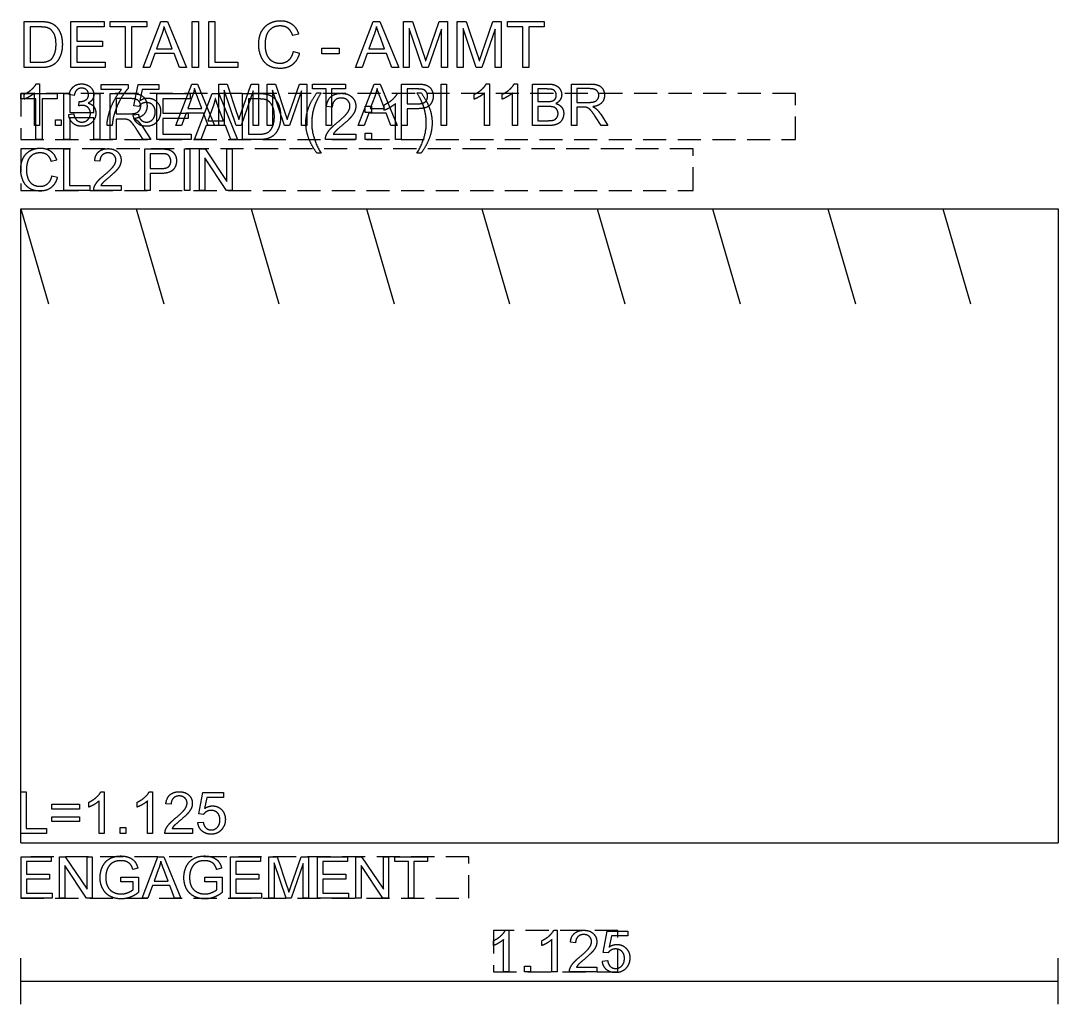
# Model space of a CAD drawing. Header units: millimetres. Extents: x 0 to 340, y 0 to 220.
# Drawn here: x 145 to 167.5, y 131.5 to 152.83 of the extents above; entities that cross this region are included whole.
import ezdxf

# ---------------------------------------------------------------- set-up
doc = ezdxf.new("R2010")
doc.units = ezdxf.units.MM
doc.linetypes.add('DASHED', pattern=[0.75, 0.5, -0.25])
doc.layers.get('0').update_dxf_attribs({"linetype": 'CONTINUOUS'})

msp = doc.modelspace()

# ---------------------------------------------------------------- linework, layer by layer
for p, q in [((145.075, 151.811), (145.075, 152.811)), ((145.075, 152.811), (145.42, 152.811)), ((146.087, 151.811), (146.087, 152.811)), ((146.087, 152.811), (146.81, 152.811)), ((146.81, 152.811), (146.81, 152.693)), ((146.941, 152.693), (146.941, 152.811)), ((146.941, 152.811), (147.733, 152.811)), ((147.656, 151.811), (148.04, 152.811)), ((147.733, 152.811), (147.733, 152.693)), ((148.04, 152.811), (148.182, 152.811)), ((148.182, 152.811), (148.591, 151.811)), ((148.72, 151.811), (148.72, 152.811)), ((148.72, 152.811), (148.852, 152.811)), ((148.852, 152.811), (148.852, 151.811)), ((149.08, 151.811), (149.08, 152.811)), ((149.08, 152.811), (149.212, 152.811)), ((149.212, 152.811), (149.212, 151.929)), ((152.262, 151.811), (152.646, 152.811)), ((152.646, 152.811), (152.789, 152.811)), ((152.789, 152.811), (153.198, 151.811)), ((153.299, 151.811), (153.299, 152.811)), ((153.299, 152.811), (153.499, 152.811)), ((153.499, 152.811), (153.735, 152.103)), ((153.836, 152.115), (154.076, 152.811)), ((154.076, 152.811), (154.254, 152.811)), ((154.254, 152.811), (154.254, 151.811)), ((154.463, 151.811), (154.463, 152.811)), ((154.463, 152.811), (154.662, 152.811)), ((154.662, 152.811), (154.899, 152.103)), ((155, 152.115), (155.239, 152.811)), ((155.239, 152.811), (155.417, 152.811)), ((155.417, 152.811), (155.417, 151.811)), ((155.556, 152.693), (155.556, 152.811)), ((155.556, 152.811), (156.349, 152.811)), ((156.349, 152.811), (156.349, 152.693)), ((145.417, 152.693), (145.207, 152.693)), ((145.207, 152.693), (145.207, 151.929)), ((146.81, 152.693), (146.219, 152.693)), ((146.219, 152.693), (146.219, 152.386)), ((147.27, 152.693), (146.941, 152.693)), ((147.27, 151.811), (147.27, 152.693)), ((147.733, 152.693), (147.402, 152.693)), ((147.402, 152.693), (147.402, 151.811)), ((153.716, 151.811), (153.427, 152.662)), ((153.427, 152.662), (153.427, 151.811)), ((154.126, 152.648), (153.836, 151.811)), ((154.126, 151.811), (154.126, 152.648)), ((154.88, 151.811), (154.591, 152.662)), ((154.591, 152.662), (154.591, 151.811)), ((155.29, 152.648), (154.999, 151.811)), ((155.29, 151.811), (155.29, 152.648)), ((155.885, 152.693), (155.556, 152.693)), ((155.885, 151.811), (155.885, 152.693)), ((156.349, 152.693), (156.018, 152.693)), ((156.018, 152.693), (156.018, 151.811)), ((146.219, 152.386), (146.772, 152.386)), ((146.772, 152.386), (146.772, 152.269)), ((148.054, 152.515), (147.944, 152.221)), ((148.283, 152.221), (148.179, 152.498)), ((151.027, 152.536), (150.897, 152.506)), ((152.66, 152.515), (152.55, 152.221)), ((152.889, 152.221), (152.785, 152.498)), ((146.772, 152.269), (146.219, 152.269)), ((146.219, 152.269), (146.219, 151.929)), ((147.906, 152.114), (147.796, 151.811)), ((148.324, 152.114), (147.906, 152.114)), ((147.944, 152.221), (148.283, 152.221)), ((148.441, 151.811), (148.324, 152.114)), ((150.912, 152.161), (151.044, 152.128)), ((151.532, 152.111), (151.532, 152.234)), ((151.532, 152.234), (151.909, 152.234)), ((151.909, 152.111), (151.532, 152.111)), ((151.909, 152.234), (151.909, 152.111)), ((152.512, 152.114), (152.402, 151.811)), ((152.93, 152.114), (152.512, 152.114)), ((152.55, 152.221), (152.889, 152.221)), ((153.047, 151.811), (152.93, 152.114)), ((145.207, 151.929), (145.421, 151.929)), ((146.219, 151.929), (146.833, 151.929)), ((146.833, 151.929), (146.833, 151.811)), ((149.212, 151.929), (149.705, 151.929)), ((149.705, 151.929), (149.705, 151.811)), ((145.436, 151.811), (145.075, 151.811)), ((146.833, 151.811), (146.087, 151.811)), ((147.402, 151.811), (147.27, 151.811)), ((147.796, 151.811), (147.656, 151.811)), ((148.591, 151.811), (148.441, 151.811)), ((148.852, 151.811), (148.72, 151.811)), ((149.705, 151.811), (149.08, 151.811)), ((152.402, 151.811), (152.262, 151.811)), ((153.198, 151.811), (153.047, 151.811)), ((153.427, 151.811), (153.299, 151.811)), ((153.836, 151.811), (153.716, 151.811)), ((154.254, 151.811), (154.126, 151.811)), ((154.591, 151.811), (154.463, 151.811)), ((154.999, 151.811), (154.88, 151.811)), ((155.417, 151.811), (155.29, 151.811)), ((156.018, 151.811), (155.885, 151.811)), ((145.335, 151.458), (145.406, 151.458)), ((145.406, 151.458), (145.406, 150.555)), ((146.745, 151.337), (146.745, 151.443)), ((146.745, 151.443), (147.327, 151.443)), ((147.327, 151.443), (147.327, 151.357)), ((147.456, 150.98), (147.543, 151.442)), ((147.543, 151.442), (147.991, 151.442)), ((147.991, 151.442), (147.991, 151.337)), ((148.362, 150.555), (148.707, 151.455)), ((148.707, 151.455), (148.836, 151.455)), ((148.836, 151.455), (149.204, 150.555)), ((149.296, 150.555), (149.296, 151.455)), ((149.296, 151.455), (149.475, 151.455)), ((149.475, 151.455), (149.688, 150.817)), ((149.779, 150.828), (149.994, 151.455)), ((149.994, 151.455), (150.154, 151.455)), ((150.154, 151.455), (150.154, 150.555)), ((150.343, 150.555), (150.343, 151.455)), ((150.343, 151.455), (150.522, 151.455)), ((150.522, 151.455), (150.735, 150.817)), ((150.826, 150.828), (151.042, 151.455)), ((151.042, 151.455), (151.202, 151.455)), ((151.202, 151.455), (151.202, 150.555)), ((151.326, 151.348), (151.326, 151.455)), ((151.326, 151.455), (152.04, 151.455)), ((152.04, 151.455), (152.04, 151.348)), ((152.32, 150.555), (152.666, 151.455)), ((152.666, 151.455), (152.794, 151.455)), ((152.794, 151.455), (153.163, 150.555)), ((153.258, 150.555), (153.258, 151.455)), ((153.258, 151.455), (153.597, 151.455)), ((154.117, 150.555), (154.117, 151.455)), ((154.117, 151.455), (154.236, 151.455)), ((154.236, 151.455), (154.236, 150.555)), ((155.095, 151.458), (155.166, 151.458)), ((155.166, 151.458), (155.166, 150.555)), ((155.701, 151.458), (155.772, 151.458)), ((155.772, 151.458), (155.772, 150.555)), ((156.095, 150.555), (156.095, 151.455)), ((156.095, 151.455), (156.433, 151.455)), ((156.941, 150.555), (156.941, 151.455)), ((156.941, 151.455), (157.34, 151.455)), ((145, 151.132), (145, 151.25)), ((145, 151.25), (145.793, 151.25)), ((145.074, 151.126), (145.074, 151.232)), ((145.295, 150.555), (145.295, 151.259)), ((145.793, 151.25), (145.793, 151.132)), ((145.932, 150.25), (145.932, 151.25)), ((145.932, 151.25), (146.065, 151.25)), ((146.16, 151.205), (146.05, 151.225)), ((146.065, 151.25), (146.065, 150.839)), ((146.585, 150.839), (146.585, 151.25)), ((146.585, 151.25), (146.717, 151.25)), ((146.717, 151.25), (146.717, 150.25)), ((147.186, 151.337), (146.745, 151.337)), ((146.939, 150.25), (146.939, 151.25)), ((146.939, 151.25), (147.383, 151.25)), ((147.632, 151.337), (147.583, 151.095)), ((147.991, 151.337), (147.632, 151.337)), ((147.949, 150.25), (147.949, 151.25)), ((147.949, 151.25), (148.672, 151.25)), ((148.672, 151.25), (148.672, 151.132)), ((148.768, 150.25), (149.152, 151.25)), ((149.152, 151.25), (149.295, 151.25)), ((149.295, 151.25), (149.704, 150.25)), ((149.671, 150.555), (149.41, 151.321)), ((149.41, 151.321), (149.41, 150.555)), ((150.04, 151.308), (149.778, 150.555)), ((149.81, 150.25), (149.81, 151.25)), ((149.81, 151.25), (150.154, 151.25)), ((150.04, 150.555), (150.04, 151.308)), ((150.718, 150.555), (150.458, 151.321)), ((150.458, 151.321), (150.458, 150.555)), ((151.087, 151.308), (150.825, 150.555)), ((151.087, 150.555), (151.087, 151.308)), ((151.623, 151.348), (151.326, 151.348)), ((151.426, 151.267), (151.514, 151.267)), ((151.623, 150.555), (151.623, 151.348)), ((152.04, 151.348), (151.742, 151.348)), ((151.742, 151.348), (151.742, 150.555)), ((153.171, 151.254), (153.25, 151.254)), ((153.25, 151.254), (153.25, 150.25)), ((153.607, 151.348), (153.377, 151.348)), ((153.377, 151.348), (153.377, 151.027)), ((153.591, 151.267), (153.679, 151.267)), ((154.835, 151.126), (154.835, 151.232)), ((155.056, 150.555), (155.056, 151.259)), ((155.441, 151.126), (155.441, 151.232)), ((155.662, 150.555), (155.662, 151.259)), ((156.394, 151.348), (156.214, 151.348)), ((156.214, 151.348), (156.214, 151.076)), ((157.345, 151.355), (157.06, 151.355)), ((157.06, 151.355), (157.06, 151.057)), ((145.329, 151.132), (145, 151.132)), ((145.329, 150.25), (145.329, 151.132)), ((145.793, 151.132), (145.462, 151.132)), ((145.462, 151.132), (145.462, 150.25)), ((146.257, 150.981), (146.269, 151.078)), ((147.388, 151.139), (147.072, 151.139)), ((147.072, 151.139), (147.072, 150.809)), ((147.56, 150.967), (147.456, 150.98)), ((148.672, 151.132), (148.081, 151.132)), ((148.081, 151.132), (148.081, 150.826)), ((148.72, 151.188), (148.621, 150.924)), ((148.927, 150.924), (148.833, 151.173)), ((150.152, 151.132), (149.942, 151.132)), ((149.942, 151.132), (149.942, 150.368)), ((152.679, 151.188), (152.58, 150.924)), ((152.885, 150.924), (152.791, 151.173)), ((152.881, 150.884), (152.881, 151.003)), ((153.127, 150.25), (153.127, 151.032)), ((153.377, 151.027), (153.61, 151.027)), ((156.214, 151.076), (156.409, 151.076)), ((157.06, 151.057), (157.316, 151.057)), ((146.039, 150.792), (146.149, 150.807)), ((146.065, 150.839), (146.585, 150.839)), ((147.072, 150.809), (147.356, 150.809)), ((147.437, 150.79), (147.553, 150.8)), ((148.081, 150.826), (148.634, 150.826)), ((148.587, 150.827), (148.488, 150.555)), ((148.963, 150.827), (148.587, 150.827)), ((148.621, 150.924), (148.927, 150.924)), ((148.634, 150.826), (148.634, 150.708)), ((149.068, 150.555), (148.963, 150.827)), ((149.166, 150.954), (149.057, 150.661)), ((149.396, 150.661), (149.291, 150.938)), ((151.756, 150.952), (151.63, 150.965)), ((152.546, 150.827), (152.447, 150.555)), ((152.467, 150.835), (152.467, 150.974)), ((152.467, 150.974), (152.607, 150.974)), ((152.607, 150.835), (152.467, 150.835)), ((152.922, 150.827), (152.546, 150.827)), ((152.58, 150.924), (152.885, 150.924)), ((152.607, 150.974), (152.607, 150.835)), ((153.027, 150.555), (152.922, 150.827)), ((153.608, 150.921), (153.377, 150.921)), ((153.377, 150.921), (153.377, 150.555)), ((156.423, 150.97), (156.214, 150.97)), ((156.214, 150.97), (156.214, 150.661)), ((157.198, 150.954), (157.06, 150.954)), ((157.06, 150.954), (157.06, 150.555)), ((157.577, 150.8), (157.734, 150.555)), ((145.406, 150.555), (145.295, 150.555)), ((145.751, 150.555), (145.751, 150.68)), ((145.751, 150.68), (145.877, 150.68)), ((145.877, 150.555), (145.751, 150.555)), ((145.877, 150.68), (145.877, 150.555)), ((146.585, 150.721), (146.065, 150.721)), ((146.065, 150.721), (146.065, 150.25)), ((146.585, 150.25), (146.585, 150.721)), ((146.984, 150.555), (146.871, 150.555)), ((147.225, 150.694), (147.072, 150.694)), ((147.072, 150.694), (147.072, 150.25)), ((148.634, 150.708), (148.081, 150.708)), ((148.081, 150.708), (148.081, 150.368)), ((148.488, 150.555), (148.362, 150.555)), ((149.018, 150.553), (148.909, 150.25)), ((149.437, 150.553), (149.018, 150.553)), ((149.057, 150.661), (149.396, 150.661)), ((149.204, 150.555), (149.068, 150.555)), ((149.41, 150.555), (149.296, 150.555)), ((149.553, 150.25), (149.437, 150.553)), ((149.778, 150.555), (149.671, 150.555)), ((150.154, 150.555), (150.04, 150.555)), ((150.458, 150.555), (150.343, 150.555)), ((150.825, 150.555), (150.718, 150.555)), ((151.202, 150.555), (151.087, 150.555)), ((151.742, 150.555), (151.623, 150.555)), ((152.447, 150.555), (152.32, 150.555)), ((153.163, 150.555), (153.027, 150.555)), ((153.377, 150.555), (153.258, 150.555)), ((154.236, 150.555), (154.117, 150.555)), ((155.166, 150.555), (155.056, 150.555)), ((155.772, 150.555), (155.662, 150.555)), ((156.438, 150.555), (156.095, 150.555)), ((156.214, 150.661), (156.438, 150.661)), ((157.06, 150.555), (156.941, 150.555)), ((157.584, 150.555), (157.465, 150.742)), ((157.734, 150.555), (157.584, 150.555)), ((147.654, 150.25), (147.522, 150.458)), ((147.647, 150.522), (147.821, 150.25)), ((148.081, 150.368), (148.695, 150.368)), ((148.695, 150.368), (148.695, 150.25)), ((149.942, 150.368), (150.156, 150.368)), ((151.777, 150.368), (152.267, 150.368)), ((152.267, 150.368), (152.267, 150.25)), ((152.467, 150.25), (152.467, 150.39)), ((152.467, 150.39), (152.607, 150.39)), ((152.607, 150.39), (152.607, 150.25)), ((145.462, 150.25), (145.329, 150.25)), ((146.065, 150.25), (145.932, 150.25)), ((146.717, 150.25), (146.585, 150.25)), ((147.072, 150.25), (146.939, 150.25)), ((147.821, 150.25), (147.654, 150.25)), ((148.695, 150.25), (147.949, 150.25)), ((148.909, 150.25), (148.768, 150.25)), ((149.704, 150.25), (149.553, 150.25)), ((150.171, 150.25), (149.81, 150.25)), ((152.267, 150.25), (151.606, 150.25)), ((152.607, 150.25), (152.467, 150.25)), ((153.25, 150.25), (153.127, 150.25)), ((145.937, 149.15), (145.937, 150.05)), ((145.937, 150.05), (146.057, 150.05)), ((146.057, 150.05), (146.057, 149.256)), ((147.69, 149.15), (147.69, 150.05)), ((147.69, 150.05), (148.03, 150.05)), ((148.039, 149.944), (147.809, 149.944)), ((147.809, 149.944), (147.809, 149.622)), ((148.549, 149.15), (148.549, 150.05)), ((148.549, 150.05), (148.668, 150.05)), ((148.668, 150.05), (148.668, 149.15)), ((148.877, 149.15), (148.877, 150.05)), ((148.877, 150.05), (148.999, 150.05)), ((149.464, 149.15), (148.991, 149.857)), ((148.991, 149.857), (148.991, 149.15)), ((148.999, 150.05), (149.472, 149.343)), ((149.472, 149.343), (149.472, 150.05)), ((149.472, 150.05), (149.586, 150.05)), ((149.586, 150.05), (149.586, 149.15)), ((151.514, 149.956), (151.426, 149.956)), ((153.679, 149.956), (153.591, 149.956)), ((145.78, 149.803), (145.663, 149.776)), ((146.717, 149.782), (146.604, 149.793)), ((145.677, 149.466), (145.796, 149.435)), ((147.809, 149.622), (148.042, 149.622)), ((148.04, 149.516), (147.809, 149.516)), ((147.809, 149.516), (147.809, 149.15)), ((146.057, 149.256), (146.5, 149.256)), ((146.5, 149.256), (146.5, 149.15)), ((146.736, 149.256), (147.178, 149.256)), ((147.178, 149.256), (147.178, 149.15)), ((146.5, 149.15), (145.937, 149.15)), ((147.178, 149.15), (146.583, 149.15)), ((147.809, 149.15), (147.69, 149.15)), ((148.668, 149.15), (148.549, 149.15)), ((148.991, 149.15), (148.877, 149.15)), ((149.586, 149.15), (149.464, 149.15)), ((145, 135), (145, 148.75)), ((145, 148.75), (167.5, 148.75)), ((145, 148.75), (145.6, 146.688)), ((147.5, 148.75), (148.1, 146.688)), ((150, 148.75), (150.6, 146.688)), ((152.5, 148.75), (153.1, 146.688)), ((155, 148.75), (155.6, 146.688)), ((157.5, 148.75), (158.1, 146.688)), ((160, 148.75), (160.6, 146.688)), ((162.5, 148.75), (163.1, 146.688)), ((165, 148.75), (165.6, 146.688)), ((167.5, 148.75), (167.5, 135)), ((145, 135.205), (145, 136.105)), ((145, 136.105), (145.119, 136.105)), ((145.119, 136.105), (145.119, 135.311)), ((146.699, 135.205), (146.699, 135.909)), ((146.739, 136.108), (146.81, 136.108)), ((146.81, 136.108), (146.81, 135.205)), ((147.748, 135.205), (147.748, 135.909)), ((147.787, 136.108), (147.858, 136.108)), ((147.858, 136.108), (147.858, 135.205)), ((148.86, 135.63), (148.947, 136.092)), ((148.947, 136.092), (149.395, 136.092)), ((149.036, 135.987), (148.987, 135.745)), ((149.395, 135.987), (149.036, 135.987)), ((149.395, 136.092), (149.395, 135.987)), ((145.677, 135.734), (145.677, 135.837)), ((145.677, 135.837), (146.271, 135.837)), ((146.271, 135.734), (145.677, 135.734)), ((146.271, 135.837), (146.271, 135.734)), ((146.478, 135.776), (146.478, 135.882)), ((147.527, 135.776), (147.527, 135.882)), ((148.262, 135.836), (148.148, 135.848)), ((145.677, 135.461), (145.677, 135.564)), ((145.677, 135.564), (146.271, 135.564)), ((146.271, 135.461), (145.677, 135.461)), ((146.271, 135.564), (146.271, 135.461)), ((148.841, 135.44), (148.957, 135.45)), ((148.964, 135.617), (148.86, 135.63)), ((145.119, 135.311), (145.562, 135.311)), ((145.562, 135.311), (145.562, 135.205)), ((147.155, 135.205), (147.155, 135.33)), ((147.155, 135.33), (147.281, 135.33)), ((147.281, 135.33), (147.281, 135.205)), ((148.281, 135.311), (148.722, 135.311)), ((148.722, 135.311), (148.722, 135.205)), ((145.562, 135.205), (145, 135.205)), ((145, 135), (167.5, 135)), ((146.81, 135.205), (146.699, 135.205)), ((147.281, 135.205), (147.155, 135.205)), ((147.858, 135.205), (147.748, 135.205)), ((148.722, 135.205), (148.127, 135.205)), ((145.007, 133.8), (145.007, 134.7)), ((145.007, 134.7), (145.658, 134.7)), ((145.658, 134.594), (145.126, 134.594)), ((145.126, 134.594), (145.126, 134.318)), ((145.658, 134.7), (145.658, 134.594)), ((145.842, 133.8), (145.842, 134.7)), ((145.842, 134.7), (145.964, 134.7)), ((145.964, 134.7), (146.437, 133.993)), ((146.437, 133.993), (146.437, 134.7)), ((146.437, 134.7), (146.551, 134.7)), ((146.551, 134.7), (146.551, 133.8)), ((147.631, 133.8), (147.976, 134.7)), ((147.976, 134.7), (148.105, 134.7)), ((148.105, 134.7), (148.473, 133.8)), ((149.548, 133.8), (149.548, 134.7)), ((149.548, 134.7), (150.199, 134.7)), ((150.199, 134.594), (149.668, 134.594)), ((149.668, 134.594), (149.668, 134.318)), ((150.199, 134.7), (150.199, 134.594)), ((150.381, 133.8), (150.381, 134.7)), ((150.381, 134.7), (150.56, 134.7)), ((150.756, 133.8), (150.496, 134.566)), ((150.496, 134.566), (150.496, 133.8)), ((150.56, 134.7), (150.773, 134.063)), ((150.864, 134.074), (151.08, 134.7)), ((151.125, 134.553), (150.864, 133.8)), ((151.08, 134.7), (151.24, 134.7)), ((151.125, 133.8), (151.125, 134.553)), ((151.24, 134.7), (151.24, 133.8)), ((151.434, 133.8), (151.434, 134.7)), ((151.434, 134.7), (152.085, 134.7)), ((152.085, 134.594), (151.554, 134.594)), ((151.554, 134.594), (151.554, 134.318)), ((152.085, 134.7), (152.085, 134.594)), ((152.269, 133.8), (152.269, 134.7)), ((152.269, 134.7), (152.392, 134.7)), ((152.392, 134.7), (152.864, 133.993)), ((152.864, 133.993), (152.864, 134.7)), ((152.864, 134.7), (152.978, 134.7)), ((152.978, 134.7), (152.978, 133.8)), ((153.111, 134.594), (153.111, 134.7)), ((153.111, 134.7), (153.824, 134.7)), ((153.408, 134.594), (153.111, 134.594)), ((153.408, 133.8), (153.408, 134.594)), ((153.824, 134.594), (153.527, 134.594)), ((153.527, 134.594), (153.527, 133.8)), ((153.824, 134.7), (153.824, 134.594)), ((146.429, 133.8), (145.956, 134.507)), ((145.956, 134.507), (145.956, 133.8)), ((147.54, 134.448), (147.433, 134.419)), ((147.989, 134.434), (147.89, 134.17)), ((148.195, 134.17), (148.102, 134.419)), ((149.357, 134.448), (149.25, 134.419)), ((152.856, 133.8), (152.384, 134.507)), ((152.384, 134.507), (152.384, 133.8)), ((145.126, 134.318), (145.624, 134.318)), ((145.624, 134.213), (145.126, 134.213)), ((145.126, 134.213), (145.126, 133.906)), ((145.624, 134.318), (145.624, 134.213)), ((147.173, 134.153), (147.173, 134.259)), ((147.173, 134.259), (147.554, 134.259)), ((147.437, 134.153), (147.173, 134.153)), ((147.437, 133.985), (147.437, 134.153)), ((147.554, 134.259), (147.554, 133.925)), ((147.89, 134.17), (148.195, 134.17)), ((148.989, 134.153), (148.989, 134.259)), ((148.989, 134.259), (149.37, 134.259)), ((149.254, 134.153), (148.989, 134.153)), ((149.254, 133.985), (149.254, 134.153)), ((149.37, 134.259), (149.37, 133.925)), ((149.668, 134.318), (150.165, 134.318)), ((150.165, 134.213), (149.668, 134.213)), ((149.668, 134.213), (149.668, 133.906)), ((150.165, 134.318), (150.165, 134.213)), ((151.554, 134.318), (152.051, 134.318)), ((152.051, 134.213), (151.554, 134.213)), ((151.554, 134.213), (151.554, 133.906)), ((152.051, 134.318), (152.051, 134.213)), ((145.126, 133.906), (145.679, 133.906)), ((145.679, 133.906), (145.679, 133.8)), ((147.856, 134.073), (147.757, 133.8)), ((148.232, 134.073), (147.856, 134.073)), ((148.337, 133.8), (148.232, 134.073)), ((149.668, 133.906), (150.22, 133.906)), ((150.22, 133.906), (150.22, 133.8)), ((151.554, 133.906), (152.106, 133.906)), ((152.106, 133.906), (152.106, 133.8)), ((145.679, 133.8), (145.007, 133.8)), ((145.956, 133.8), (145.842, 133.8)), ((146.551, 133.8), (146.429, 133.8)), ((147.757, 133.8), (147.631, 133.8)), ((148.473, 133.8), (148.337, 133.8)), ((150.22, 133.8), (149.548, 133.8)), ((150.496, 133.8), (150.381, 133.8)), ((150.864, 133.8), (150.756, 133.8)), ((151.24, 133.8), (151.125, 133.8)), ((152.106, 133.8), (151.434, 133.8)), ((152.384, 133.8), (152.269, 133.8)), ((152.978, 133.8), (152.856, 133.8)), ((153.527, 133.8), (153.408, 133.8)), ((155.51, 133.104), (155.582, 133.104)), ((155.582, 133.104), (155.582, 132.2)), ((156.559, 133.104), (156.63, 133.104)), ((156.63, 133.104), (156.63, 132.2)), ((157.632, 132.625), (157.719, 133.088)), ((157.719, 133.088), (158.167, 133.088)), ((157.808, 132.982), (157.759, 132.74)), ((158.167, 132.982), (157.808, 132.982)), ((158.167, 133.088), (158.167, 132.982)), ((155.25, 132.771), (155.25, 132.878)), ((155.471, 132.2), (155.471, 132.904)), ((156.299, 132.771), (156.299, 132.878)), ((156.52, 132.2), (156.52, 132.904)), ((157.033, 132.832), (156.92, 132.843)), ((157.736, 132.612), (157.632, 132.625)), ((145, 131.5), (145, 132.5)), ((155.927, 132.2), (155.927, 132.326)), ((155.927, 132.326), (156.052, 132.326)), ((156.052, 132.326), (156.052, 132.2)), ((157.052, 132.306), (157.494, 132.306)), ((157.494, 132.306), (157.494, 132.2)), ((157.612, 132.436), (157.728, 132.446)), ((167.5, 131.5), (167.5, 132.5)), ((155.582, 132.2), (155.471, 132.2)), ((156.052, 132.2), (155.927, 132.2)), ((156.63, 132.2), (156.52, 132.2)), ((157.494, 132.2), (156.899, 132.2)), ((145, 132), (167.5, 132))]:
    msp.add_line(p, q)
at = {"linetype": 'DASHED'}
for p, q in [((161.8, 151.25), (145, 151.25)), ((145, 151.25), (145, 150.25)), ((161.8, 150.25), (161.8, 151.25)), ((145, 150.25), (161.8, 150.25)), ((159.58, 150.05), (145, 150.05)), ((145, 150.05), (145, 149.15)), ((159.58, 149.15), (159.58, 150.05)), ((145, 149.15), (159.58, 149.15)), ((154.72, 134.7), (145, 134.7)), ((145, 134.7), (145, 133.8)), ((154.72, 133.8), (154.72, 134.7)), ((145, 133.8), (154.72, 133.8)), ((157.95, 133.1), (155.25, 133.1)), ((155.25, 133.1), (155.25, 132.2)), ((157.95, 132.2), (157.95, 133.1)), ((155.25, 132.2), (157.95, 132.2))]:
    msp.add_line(p, q, dxfattribs=at)
for points in [[(145.42, 152.811), (145.536, 152.811), (145.598, 152.796)], [(145.598, 152.796), (145.683, 152.777), (145.744, 152.725)], [(150.39, 152.767), (150.5, 152.828), (150.632, 152.828)], [(150.632, 152.828), (150.782, 152.828), (150.885, 152.751)], [(145.589, 152.672), (145.535, 152.693), (145.417, 152.693)], [(145.714, 152.559), (145.662, 152.644), (145.589, 152.672)], [(145.765, 152.318), (145.765, 152.475), (145.714, 152.559)], [(145.744, 152.725), (145.823, 152.658), (145.863, 152.554)], [(145.863, 152.554), (145.902, 152.45), (145.902, 152.316)], [(148.108, 152.706), (148.089, 152.609), (148.054, 152.515)], [(148.179, 152.498), (148.131, 152.624), (148.108, 152.706)], [(150.16, 152.318), (150.16, 152.474), (150.22, 152.591)], [(150.22, 152.591), (150.28, 152.707), (150.39, 152.767)], [(150.437, 152.659), (150.359, 152.604), (150.328, 152.511)], [(150.63, 152.715), (150.514, 152.715), (150.437, 152.659)], [(150.796, 152.665), (150.73, 152.715), (150.63, 152.715)], [(150.897, 152.506), (150.862, 152.615), (150.796, 152.665)], [(150.885, 152.751), (150.987, 152.675), (151.027, 152.536)], [(152.714, 152.706), (152.695, 152.609), (152.66, 152.515)], [(152.785, 152.498), (152.737, 152.624), (152.714, 152.706)], [(150.328, 152.511), (150.297, 152.418), (150.297, 152.319)], [(145.666, 151.999), (145.713, 152.046), (145.739, 152.126)], [(145.739, 152.126), (145.765, 152.205), (145.765, 152.318)], [(145.875, 152.114), (145.849, 152.026), (145.807, 151.969)], [(145.902, 152.316), (145.902, 152.202), (145.875, 152.114)], [(150.213, 152.05), (150.16, 152.175), (150.16, 152.318)], [(150.297, 152.319), (150.297, 152.191), (150.334, 152.096)], [(150.808, 151.971), (150.885, 152.035), (150.912, 152.161)], [(151.044, 152.128), (151.003, 151.965), (150.895, 151.879)], [(153.735, 152.103), (153.768, 152.004), (153.783, 151.955)], [(153.783, 151.955), (153.8, 152.009), (153.836, 152.115)], [(154.899, 152.103), (154.932, 152.004), (154.947, 151.955)], [(154.947, 151.955), (154.964, 152.009), (155, 152.115)], [(145.421, 151.929), (145.52, 151.929), (145.576, 151.947)], [(145.576, 151.947), (145.632, 151.966), (145.666, 151.999)], [(145.716, 151.878), (145.666, 151.845), (145.597, 151.828)], [(145.807, 151.969), (145.765, 151.911), (145.716, 151.878)], [(150.367, 151.859), (150.266, 151.925), (150.213, 152.05)], [(150.334, 152.096), (150.371, 152.001), (150.45, 151.954)], [(150.45, 151.954), (150.528, 151.907), (150.619, 151.907)], [(150.619, 151.907), (150.731, 151.907), (150.808, 151.971)], [(150.895, 151.879), (150.786, 151.794), (150.63, 151.794)], [(145.597, 151.828), (145.527, 151.811), (145.436, 151.811)], [(150.63, 151.794), (150.469, 151.794), (150.367, 151.859)], [(145.236, 151.338), (145.306, 151.4), (145.335, 151.458)], [(146.142, 151.397), (146.214, 151.458), (146.321, 151.458)], [(146.321, 151.458), (146.394, 151.458), (146.456, 151.427)], [(146.456, 151.427), (146.518, 151.395), (146.551, 151.34)], [(153.597, 151.455), (153.687, 151.455), (153.734, 151.446)], [(153.734, 151.446), (153.8, 151.435), (153.845, 151.404)], [(154.997, 151.338), (155.066, 151.4), (155.095, 151.458)], [(155.603, 151.338), (155.672, 151.4), (155.701, 151.458)], [(156.433, 151.455), (156.536, 151.455), (156.598, 151.427)], [(156.598, 151.427), (156.661, 151.4), (156.696, 151.343)], [(157.34, 151.455), (157.46, 151.455), (157.523, 151.43)], [(157.523, 151.43), (157.585, 151.406), (157.623, 151.345)], [(145.074, 151.232), (145.167, 151.276), (145.236, 151.338)], [(145.295, 151.259), (145.255, 151.221), (145.191, 151.183)], [(146.05, 151.225), (146.07, 151.336), (146.142, 151.397)], [(146.216, 151.327), (146.173, 151.286), (146.16, 151.205)], [(146.323, 151.367), (146.259, 151.367), (146.216, 151.327)], [(146.429, 151.328), (146.388, 151.367), (146.323, 151.367)], [(146.414, 151.113), (146.47, 151.15), (146.47, 151.227)], [(146.47, 151.227), (146.47, 151.288), (146.429, 151.328)], [(146.551, 151.34), (146.584, 151.286), (146.584, 151.224)], [(146.584, 151.224), (146.584, 151.166), (146.553, 151.118)], [(147.027, 151.101), (147.101, 151.241), (147.186, 151.337)], [(147.327, 151.357), (147.241, 151.266), (147.157, 151.114)], [(147.383, 151.25), (147.516, 151.25), (147.586, 151.223)], [(147.586, 151.223), (147.656, 151.196), (147.697, 151.128)], [(148.769, 151.36), (148.752, 151.274), (148.72, 151.188)], [(148.833, 151.173), (148.79, 151.287), (148.769, 151.36)], [(150.154, 151.25), (150.271, 151.25), (150.332, 151.236)], [(150.332, 151.236), (150.418, 151.216), (150.479, 151.164)], [(151.236, 150.923), (151.297, 151.096), (151.426, 151.267)], [(151.514, 151.267), (151.431, 151.125), (151.405, 151.064)], [(151.727, 151.18), (151.812, 151.254), (151.954, 151.254)], [(151.954, 151.254), (152.098, 151.254), (152.182, 151.174)], [(152.727, 151.36), (152.71, 151.274), (152.679, 151.188)], [(152.791, 151.173), (152.748, 151.287), (152.727, 151.36)], [(153.061, 151.12), (153.138, 151.189), (153.171, 151.254)], [(153.701, 151.062), (153.674, 151.124), (153.591, 151.267)], [(153.718, 151.34), (153.688, 151.348), (153.607, 151.348)], [(153.679, 151.267), (153.807, 151.096), (153.868, 150.923)], [(153.793, 151.287), (153.765, 151.328), (153.718, 151.34)], [(153.822, 151.191), (153.822, 151.247), (153.793, 151.287)], [(153.845, 151.404), (153.89, 151.373), (153.917, 151.317)], [(153.917, 151.317), (153.945, 151.261), (153.945, 151.194)], [(154.835, 151.232), (154.928, 151.276), (154.997, 151.338)], [(155.056, 151.259), (155.016, 151.221), (154.951, 151.183)], [(155.441, 151.232), (155.534, 151.276), (155.603, 151.338)], [(155.662, 151.259), (155.622, 151.221), (155.557, 151.183)], [(156.531, 151.336), (156.491, 151.348), (156.394, 151.348)], [(156.593, 151.289), (156.571, 151.323), (156.531, 151.336)], [(156.591, 151.132), (156.614, 151.163), (156.614, 151.21)], [(156.614, 151.21), (156.614, 151.255), (156.593, 151.289)], [(156.696, 151.343), (156.731, 151.286), (156.731, 151.224)], [(156.731, 151.224), (156.731, 151.167), (156.7, 151.116)], [(157.491, 151.314), (157.445, 151.355), (157.345, 151.355)], [(157.537, 151.209), (157.537, 151.273), (157.491, 151.314)], [(157.513, 151.128), (157.537, 151.165), (157.537, 151.209)], [(157.66, 151.209), (157.66, 151.113), (157.598, 151.048)], [(157.623, 151.345), (157.66, 151.283), (157.66, 151.209)], [(145.191, 151.183), (145.126, 151.145), (145.074, 151.126)], [(146.335, 150.993), (146.303, 150.993), (146.257, 150.981)], [(146.269, 151.078), (146.28, 151.076), (146.287, 151.076)], [(146.287, 151.076), (146.357, 151.076), (146.414, 151.113)], [(146.461, 150.944), (146.411, 150.993), (146.335, 150.993)], [(146.553, 151.118), (146.521, 151.07), (146.46, 151.042)], [(146.46, 151.042), (146.54, 151.024), (146.584, 150.966)], [(146.912, 150.811), (146.952, 150.962), (147.027, 151.101)], [(147.157, 151.114), (147.073, 150.962), (147.027, 150.802)], [(147.551, 151.094), (147.499, 151.139), (147.388, 151.139)], [(147.602, 150.977), (147.602, 151.048), (147.551, 151.094)], [(147.628, 151.03), (147.585, 151.005), (147.56, 150.967)], [(147.576, 150.887), (147.602, 150.929), (147.602, 150.977)], [(147.583, 151.095), (147.664, 151.151), (147.753, 151.151)], [(147.724, 151.054), (147.671, 151.054), (147.628, 151.03)], [(147.739, 150.977), (147.739, 150.871), (147.67, 150.798)], [(147.697, 151.128), (147.739, 151.06), (147.739, 150.977)], [(147.863, 150.999), (147.81, 151.054), (147.724, 151.054)], [(147.753, 151.151), (147.871, 151.151), (147.952, 151.07)], [(147.916, 150.85), (147.916, 150.944), (147.863, 150.999)], [(147.952, 151.07), (148.033, 150.988), (148.033, 150.86)], [(149.22, 151.145), (149.201, 151.049), (149.166, 150.954)], [(149.291, 150.938), (149.244, 151.064), (149.22, 151.145)], [(150.323, 151.112), (150.27, 151.132), (150.152, 151.132)], [(150.448, 150.999), (150.397, 151.083), (150.323, 151.112)], [(150.5, 150.758), (150.5, 150.914), (150.448, 150.999)], [(150.479, 151.164), (150.558, 151.097), (150.597, 150.993)], [(150.597, 150.993), (150.636, 150.889), (150.636, 150.755)], [(151.405, 151.064), (151.363, 150.97), (151.339, 150.868)], [(151.63, 150.965), (151.643, 151.106), (151.727, 151.18)], [(151.81, 151.099), (151.756, 151.046), (151.756, 150.952)], [(151.952, 151.152), (151.863, 151.152), (151.81, 151.099)], [(152.088, 151.102), (152.035, 151.152), (151.952, 151.152)], [(152.083, 150.832), (152.14, 150.91), (152.14, 150.979)], [(152.14, 150.979), (152.14, 151.052), (152.088, 151.102)], [(152.182, 151.174), (152.266, 151.094), (152.266, 150.976)], [(152.266, 150.976), (152.266, 150.916), (152.241, 150.858)], [(152.881, 151.003), (152.984, 151.052), (153.061, 151.12)], [(153.127, 151.032), (153.083, 150.99), (153.011, 150.948)], [(153.872, 151), (153.799, 150.921), (153.608, 150.921)], [(153.61, 151.027), (153.725, 151.027), (153.773, 151.07)], [(153.765, 150.866), (153.742, 150.968), (153.701, 151.062)], [(153.773, 151.07), (153.822, 151.113), (153.822, 151.191)], [(153.945, 151.194), (153.945, 151.08), (153.872, 151)], [(154.951, 151.183), (154.886, 151.145), (154.835, 151.126)], [(155.557, 151.183), (155.492, 151.145), (155.441, 151.126)], [(156.409, 151.076), (156.488, 151.076), (156.523, 151.087)], [(156.523, 151.087), (156.568, 151.1), (156.591, 151.132)], [(156.7, 151.116), (156.669, 151.065), (156.605, 151.033)], [(156.605, 151.033), (156.687, 151.01), (156.731, 150.952)], [(157.316, 151.057), (157.397, 151.057), (157.443, 151.074)], [(157.598, 151.048), (157.536, 150.982), (157.407, 150.964)], [(157.443, 151.074), (157.489, 151.091), (157.513, 151.128)], [(146.128, 150.609), (146.05, 150.68), (146.039, 150.792)], [(146.149, 150.807), (146.168, 150.713), (146.214, 150.672)], [(146.457, 150.684), (146.511, 150.738), (146.511, 150.818)], [(146.511, 150.818), (146.511, 150.894), (146.461, 150.944)], [(146.628, 150.82), (146.628, 150.703), (146.542, 150.621)], [(146.584, 150.966), (146.628, 150.908), (146.628, 150.82)], [(146.871, 150.555), (146.872, 150.661), (146.912, 150.811)], [(147.027, 150.802), (146.993, 150.689), (146.984, 150.555)], [(147.356, 150.809), (147.447, 150.809), (147.498, 150.827)], [(147.525, 150.608), (147.448, 150.677), (147.437, 150.79)], [(147.67, 150.798), (147.601, 150.725), (147.457, 150.705)], [(147.498, 150.827), (147.549, 150.846), (147.576, 150.887)], [(147.553, 150.8), (147.566, 150.715), (147.613, 150.673)], [(147.861, 150.69), (147.916, 150.75), (147.916, 150.85)], [(148.033, 150.86), (148.033, 150.738), (147.962, 150.649)], [(149.688, 150.817), (149.717, 150.728), (149.731, 150.684)], [(149.731, 150.684), (149.746, 150.733), (149.779, 150.828)], [(150.474, 150.565), (150.5, 150.644), (150.5, 150.758)], [(150.636, 150.755), (150.636, 150.642), (150.61, 150.554)], [(150.735, 150.817), (150.765, 150.728), (150.778, 150.684)], [(150.778, 150.684), (150.794, 150.733), (150.826, 150.828)], [(151.183, 150.612), (151.183, 150.775), (151.236, 150.923)], [(151.339, 150.868), (151.31, 150.74), (151.31, 150.612)], [(151.862, 150.62), (152.025, 150.753), (152.083, 150.832)], [(152.241, 150.858), (152.217, 150.8), (152.16, 150.736)], [(153.011, 150.948), (152.939, 150.906), (152.881, 150.884)], [(153.795, 150.612), (153.795, 150.74), (153.765, 150.866)], [(153.868, 150.923), (153.921, 150.775), (153.921, 150.612)], [(156.554, 150.955), (156.508, 150.97), (156.423, 150.97)], [(156.626, 150.903), (156.6, 150.94), (156.554, 150.955)], [(156.652, 150.816), (156.652, 150.866), (156.626, 150.903)], [(156.634, 150.74), (156.652, 150.773), (156.652, 150.816)], [(156.731, 150.952), (156.775, 150.894), (156.775, 150.816)], [(156.775, 150.816), (156.775, 150.752), (156.748, 150.698)], [(157.264, 150.95), (157.244, 150.954), (157.198, 150.954)], [(157.319, 150.926), (157.292, 150.943), (157.264, 150.95)], [(157.379, 150.866), (157.345, 150.909), (157.319, 150.926)], [(157.465, 150.742), (157.413, 150.823), (157.379, 150.866)], [(157.407, 150.964), (157.454, 150.941), (157.478, 150.919)], [(157.478, 150.919), (157.531, 150.871), (157.577, 150.8)], [(146.325, 150.539), (146.206, 150.539), (146.128, 150.609)], [(146.214, 150.672), (146.26, 150.63), (146.325, 150.63)], [(146.325, 150.63), (146.403, 150.63), (146.457, 150.684)], [(146.542, 150.621), (146.456, 150.539), (146.325, 150.539)], [(147.299, 150.689), (147.276, 150.694), (147.225, 150.694)], [(147.359, 150.663), (147.329, 150.682), (147.299, 150.689)], [(147.426, 150.596), (147.389, 150.644), (147.359, 150.663)], [(147.522, 150.458), (147.464, 150.548), (147.426, 150.596)], [(147.457, 150.705), (147.51, 150.68), (147.537, 150.655)], [(147.726, 150.539), (147.603, 150.539), (147.525, 150.608)], [(147.537, 150.655), (147.595, 150.602), (147.647, 150.522)], [(147.613, 150.673), (147.659, 150.63), (147.726, 150.63)], [(147.726, 150.63), (147.806, 150.63), (147.861, 150.69)], [(147.962, 150.649), (147.876, 150.539), (147.726, 150.539)], [(150.4, 150.438), (150.447, 150.485), (150.474, 150.565)], [(150.61, 150.554), (150.583, 150.466), (150.542, 150.408)], [(151.254, 150.256), (151.183, 150.428), (151.183, 150.612)], [(151.31, 150.612), (151.31, 150.283), (151.514, 149.956)], [(151.702, 150.468), (151.757, 150.534), (151.862, 150.62)], [(151.971, 150.56), (151.86, 150.468), (151.829, 150.435)], [(152.16, 150.736), (152.103, 150.672), (151.971, 150.56)], [(153.591, 149.956), (153.795, 150.283), (153.795, 150.612)], [(153.921, 150.612), (153.921, 150.428), (153.85, 150.256)], [(156.438, 150.661), (156.496, 150.661), (156.52, 150.665)], [(156.584, 150.57), (156.524, 150.555), (156.438, 150.555)], [(156.52, 150.665), (156.561, 150.673), (156.588, 150.69)], [(156.682, 150.614), (156.643, 150.585), (156.584, 150.57)], [(156.588, 150.69), (156.616, 150.707), (156.634, 150.74)], [(156.748, 150.698), (156.721, 150.644), (156.682, 150.614)], [(150.156, 150.368), (150.254, 150.368), (150.311, 150.386)], [(150.311, 150.386), (150.367, 150.405), (150.4, 150.438)], [(150.451, 150.317), (150.401, 150.284), (150.331, 150.267)], [(150.542, 150.408), (150.5, 150.35), (150.451, 150.317)], [(151.606, 150.25), (151.605, 150.294), (151.621, 150.335)], [(151.621, 150.335), (151.646, 150.403), (151.702, 150.468)], [(151.829, 150.435), (151.797, 150.401), (151.777, 150.368)], [(150.331, 150.267), (150.261, 150.25), (150.171, 150.25)], [(151.426, 149.956), (151.324, 150.084), (151.254, 150.256)], [(153.85, 150.256), (153.78, 150.084), (153.679, 149.956)], [(145, 149.607), (145, 149.747), (145.054, 149.852)], [(145.054, 149.852), (145.107, 149.957), (145.207, 150.011)], [(145.249, 149.914), (145.179, 149.864), (145.151, 149.78)], [(145.207, 150.011), (145.306, 150.065), (145.425, 150.065)], [(145.422, 149.963), (145.319, 149.963), (145.249, 149.914)], [(145.572, 149.919), (145.513, 149.963), (145.422, 149.963)], [(145.425, 150.065), (145.56, 150.065), (145.652, 149.997)], [(145.663, 149.776), (145.632, 149.874), (145.572, 149.919)], [(145.652, 149.997), (145.744, 149.928), (145.78, 149.803)], [(146.604, 149.793), (146.615, 149.92), (146.691, 149.987)], [(146.691, 149.987), (146.767, 150.054), (146.896, 150.054)], [(146.766, 149.914), (146.718, 149.866), (146.717, 149.782)], [(146.893, 149.962), (146.814, 149.962), (146.766, 149.914)], [(147.016, 149.917), (146.969, 149.962), (146.893, 149.962)], [(146.896, 150.054), (147.025, 150.054), (147.101, 149.982)], [(147.063, 149.806), (147.063, 149.872), (147.016, 149.917)], [(147.101, 149.982), (147.176, 149.91), (147.176, 149.804)], [(148.03, 150.05), (148.119, 150.05), (148.167, 150.041)], [(148.151, 149.936), (148.121, 149.944), (148.039, 149.944)], [(148.226, 149.883), (148.197, 149.923), (148.151, 149.936)], [(148.167, 150.041), (148.233, 150.03), (148.278, 149.999)], [(148.254, 149.786), (148.254, 149.842), (148.226, 149.883)], [(148.278, 149.999), (148.323, 149.968), (148.35, 149.912)], [(148.35, 149.912), (148.377, 149.857), (148.377, 149.79)], [(145.151, 149.78), (145.123, 149.696), (145.123, 149.607)], [(146.813, 149.483), (146.96, 149.603), (147.011, 149.673)], [(147.011, 149.673), (147.063, 149.744), (147.063, 149.806)], [(147.154, 149.698), (147.132, 149.645), (147.081, 149.588)], [(147.176, 149.804), (147.176, 149.75), (147.154, 149.698)], [(148.042, 149.622), (148.157, 149.622), (148.206, 149.665)], [(148.206, 149.665), (148.254, 149.708), (148.254, 149.786)], [(148.377, 149.79), (148.377, 149.675), (148.304, 149.595)], [(145.048, 149.365), (145, 149.478), (145, 149.607)], [(145.123, 149.607), (145.123, 149.493), (145.156, 149.407)], [(145.156, 149.407), (145.19, 149.321), (145.26, 149.279)], [(145.583, 149.294), (145.652, 149.352), (145.677, 149.466)], [(145.796, 149.435), (145.758, 149.289), (145.661, 149.212)], [(146.668, 149.346), (146.718, 149.405), (146.813, 149.483)], [(146.911, 149.429), (146.811, 149.346), (146.783, 149.316)], [(147.081, 149.588), (147.03, 149.53), (146.911, 149.429)], [(148.304, 149.595), (148.231, 149.516), (148.04, 149.516)], [(145.186, 149.194), (145.095, 149.253), (145.048, 149.365)], [(145.423, 149.135), (145.277, 149.135), (145.186, 149.194)], [(145.26, 149.279), (145.331, 149.237), (145.413, 149.237)], [(145.413, 149.237), (145.513, 149.237), (145.583, 149.294)], [(145.661, 149.212), (145.564, 149.135), (145.423, 149.135)], [(146.583, 149.15), (146.581, 149.19), (146.596, 149.227)], [(146.596, 149.227), (146.618, 149.288), (146.668, 149.346)], [(146.783, 149.316), (146.755, 149.286), (146.736, 149.256)], [(146.478, 135.882), (146.571, 135.926), (146.64, 135.988)], [(146.699, 135.909), (146.659, 135.871), (146.595, 135.833)], [(146.64, 135.988), (146.71, 136.05), (146.739, 136.108)], [(147.527, 135.882), (147.62, 135.926), (147.689, 135.988)], [(147.748, 135.909), (147.708, 135.871), (147.643, 135.833)], [(147.689, 135.988), (147.758, 136.05), (147.787, 136.108)], [(148.148, 135.848), (148.16, 135.975), (148.236, 136.042)], [(148.236, 136.042), (148.312, 136.108), (148.44, 136.108)], [(148.31, 135.969), (148.262, 135.921), (148.262, 135.836)], [(148.438, 136.017), (148.358, 136.017), (148.31, 135.969)], [(148.56, 135.972), (148.513, 136.017), (148.438, 136.017)], [(148.44, 136.108), (148.57, 136.108), (148.645, 136.036)], [(148.607, 135.861), (148.607, 135.927), (148.56, 135.972)], [(148.645, 136.036), (148.721, 135.965), (148.721, 135.858)], [(146.595, 135.833), (146.53, 135.795), (146.478, 135.776)], [(147.643, 135.833), (147.578, 135.795), (147.527, 135.776)], [(148.358, 135.537), (148.504, 135.658), (148.556, 135.728)], [(148.556, 135.728), (148.607, 135.798), (148.607, 135.861)], [(148.699, 135.752), (148.677, 135.7), (148.625, 135.642)], [(148.721, 135.858), (148.721, 135.804), (148.699, 135.752)], [(149.032, 135.68), (148.989, 135.655), (148.964, 135.617)], [(148.987, 135.745), (149.068, 135.801), (149.157, 135.801)], [(149.128, 135.704), (149.075, 135.704), (149.032, 135.68)], [(149.267, 135.649), (149.214, 135.704), (149.128, 135.704)], [(149.157, 135.801), (149.275, 135.801), (149.356, 135.72)], [(149.356, 135.72), (149.437, 135.638), (149.437, 135.51)], [(148.213, 135.401), (148.263, 135.46), (148.358, 135.537)], [(148.455, 135.484), (148.356, 135.4), (148.327, 135.371)], [(148.625, 135.642), (148.574, 135.585), (148.455, 135.484)], [(148.957, 135.45), (148.97, 135.365), (149.017, 135.323)], [(149.265, 135.34), (149.32, 135.4), (149.32, 135.5)], [(149.32, 135.5), (149.32, 135.594), (149.267, 135.649)], [(149.437, 135.51), (149.437, 135.388), (149.366, 135.299)], [(148.127, 135.205), (148.126, 135.245), (148.14, 135.281)], [(148.14, 135.281), (148.163, 135.342), (148.213, 135.401)], [(148.327, 135.371), (148.299, 135.341), (148.281, 135.311)], [(148.929, 135.258), (148.852, 135.327), (148.841, 135.44)], [(149.13, 135.189), (149.007, 135.189), (148.929, 135.258)], [(149.017, 135.323), (149.064, 135.28), (149.13, 135.28)], [(149.13, 135.28), (149.21, 135.28), (149.265, 135.34)], [(149.366, 135.299), (149.28, 135.189), (149.13, 135.189)], [(146.776, 134.491), (146.831, 134.605), (146.934, 134.66)], [(146.934, 134.66), (147.038, 134.715), (147.172, 134.715)], [(147.031, 134.589), (146.972, 134.564), (146.935, 134.523)], [(147.173, 134.613), (147.091, 134.613), (147.031, 134.589)], [(147.172, 134.715), (147.27, 134.715), (147.349, 134.684)], [(147.297, 134.59), (147.241, 134.613), (147.173, 134.613)], [(147.383, 134.527), (147.353, 134.566), (147.297, 134.59)], [(147.349, 134.684), (147.427, 134.652), (147.472, 134.596)], [(147.472, 134.596), (147.517, 134.539), (147.54, 134.448)], [(148.038, 134.605), (148.02, 134.519), (147.989, 134.434)], [(148.102, 134.419), (148.059, 134.532), (148.038, 134.605)], [(148.593, 134.491), (148.648, 134.605), (148.751, 134.66)], [(148.751, 134.66), (148.854, 134.715), (148.989, 134.715)], [(148.848, 134.589), (148.788, 134.564), (148.752, 134.523)], [(148.989, 134.613), (148.908, 134.613), (148.848, 134.589)], [(148.989, 134.715), (149.086, 134.715), (149.165, 134.684)], [(149.113, 134.59), (149.057, 134.613), (148.989, 134.613)], [(149.199, 134.527), (149.169, 134.566), (149.113, 134.59)], [(149.165, 134.684), (149.244, 134.652), (149.289, 134.596)], [(149.289, 134.596), (149.334, 134.539), (149.357, 134.448)], [(146.721, 134.246), (146.721, 134.377), (146.776, 134.491)], [(146.879, 134.434), (146.844, 134.351), (146.844, 134.253)], [(146.935, 134.523), (146.899, 134.483), (146.879, 134.434)], [(147.433, 134.419), (147.413, 134.488), (147.383, 134.527)], [(148.538, 134.246), (148.538, 134.377), (148.593, 134.491)], [(148.695, 134.434), (148.661, 134.351), (148.661, 134.253)], [(148.752, 134.523), (148.715, 134.483), (148.695, 134.434)], [(149.25, 134.419), (149.229, 134.488), (149.199, 134.527)], [(146.777, 134.006), (146.721, 134.113), (146.721, 134.246)], [(146.844, 134.253), (146.844, 134.133), (146.886, 134.052)], [(148.593, 134.006), (148.538, 134.113), (148.538, 134.246)], [(148.661, 134.253), (148.661, 134.133), (148.702, 134.052)], [(146.94, 133.841), (146.832, 133.898), (146.777, 134.006)], [(146.886, 134.052), (146.927, 133.971), (147.006, 133.931)], [(147.006, 133.931), (147.085, 133.892), (147.174, 133.892)], [(147.174, 133.892), (147.252, 133.892), (147.326, 133.922)], [(147.326, 133.922), (147.399, 133.952), (147.437, 133.985)], [(147.554, 133.925), (147.466, 133.855), (147.373, 133.82)], [(148.757, 133.841), (148.648, 133.898), (148.593, 134.006)], [(148.702, 134.052), (148.744, 133.971), (148.823, 133.931)], [(148.823, 133.931), (148.902, 133.892), (148.991, 133.892)], [(148.991, 133.892), (149.068, 133.892), (149.142, 133.922)], [(149.142, 133.922), (149.216, 133.952), (149.254, 133.985)], [(149.37, 133.925), (149.283, 133.855), (149.189, 133.82)], [(150.773, 134.063), (150.803, 133.974), (150.816, 133.93)], [(150.816, 133.93), (150.832, 133.979), (150.864, 134.074)], [(147.181, 133.785), (147.049, 133.785), (146.94, 133.841)], [(147.373, 133.82), (147.279, 133.785), (147.181, 133.785)], [(148.998, 133.785), (148.865, 133.785), (148.757, 133.841)], [(149.189, 133.82), (149.096, 133.785), (148.998, 133.785)], [(155.25, 132.878), (155.343, 132.921), (155.412, 132.983)], [(155.412, 132.983), (155.481, 133.045), (155.51, 133.104)], [(156.299, 132.878), (156.391, 132.921), (156.461, 132.983)], [(156.461, 132.983), (156.53, 133.045), (156.559, 133.104)], [(156.92, 132.843), (156.932, 132.97), (157.008, 133.037)], [(157.008, 133.037), (157.084, 133.104), (157.212, 133.104)], [(157.21, 133.012), (157.13, 133.012), (157.082, 132.964)], [(157.332, 132.967), (157.285, 133.012), (157.21, 133.012)], [(157.212, 133.104), (157.342, 133.104), (157.417, 133.032)], [(157.417, 133.032), (157.493, 132.96), (157.493, 132.854)], [(155.366, 132.828), (155.302, 132.79), (155.25, 132.771)], [(155.471, 132.904), (155.431, 132.866), (155.366, 132.828)], [(156.415, 132.828), (156.35, 132.79), (156.299, 132.771)], [(156.52, 132.904), (156.48, 132.866), (156.415, 132.828)], [(157.082, 132.964), (157.034, 132.916), (157.033, 132.832)], [(157.327, 132.723), (157.379, 132.794), (157.379, 132.856)], [(157.379, 132.856), (157.379, 132.922), (157.332, 132.967)], [(157.493, 132.854), (157.493, 132.8), (157.471, 132.748)], [(157.759, 132.74), (157.84, 132.797), (157.929, 132.797)], [(157.929, 132.797), (158.047, 132.797), (158.128, 132.715)], [(156.985, 132.396), (157.035, 132.455), (157.129, 132.533)], [(157.129, 132.533), (157.276, 132.653), (157.327, 132.723)], [(157.397, 132.638), (157.346, 132.58), (157.227, 132.479)], [(157.471, 132.748), (157.448, 132.695), (157.397, 132.638)], [(157.803, 132.675), (157.76, 132.651), (157.736, 132.612)], [(157.9, 132.699), (157.846, 132.699), (157.803, 132.675)], [(158.039, 132.644), (157.986, 132.699), (157.9, 132.699)], [(158.092, 132.495), (158.092, 132.59), (158.039, 132.644)], [(158.128, 132.715), (158.209, 132.633), (158.209, 132.505)], [(156.912, 132.277), (156.935, 132.338), (156.985, 132.396)], [(157.099, 132.366), (157.071, 132.336), (157.052, 132.306)], [(157.227, 132.479), (157.127, 132.396), (157.099, 132.366)], [(157.701, 132.253), (157.623, 132.322), (157.612, 132.436)], [(157.728, 132.446), (157.741, 132.361), (157.788, 132.318)], [(157.788, 132.318), (157.835, 132.276), (157.902, 132.276)], [(157.902, 132.276), (157.981, 132.276), (158.037, 132.336)], [(158.037, 132.336), (158.092, 132.396), (158.092, 132.495)], [(158.209, 132.505), (158.209, 132.383), (158.138, 132.294)], [(156.899, 132.2), (156.898, 132.24), (156.912, 132.277)], [(157.902, 132.185), (157.779, 132.185), (157.701, 132.253)], [(158.138, 132.294), (158.051, 132.185), (157.902, 132.185)]]:
    msp.add_open_spline(points, degree=2)

doc.saveas('drawing.dxf')
